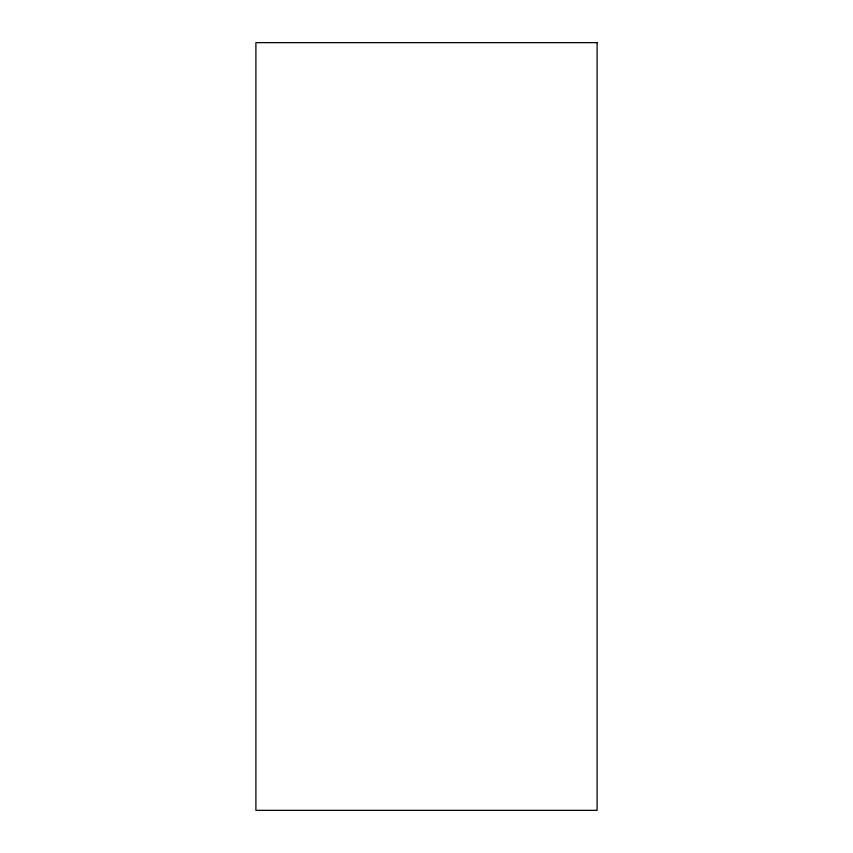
<?xml version="1.0" encoding="UTF-8"?>
<svg xmlns="http://www.w3.org/2000/svg" width="853" height="853" viewBox="0 0 853 853"><rect width="100%" height="100%" fill="white"/><g stroke="black" fill="none" stroke-linecap="round" stroke-linejoin="round"><path stroke-width="1.28" d="M597.1 42.65L255.9 42.65L255.9 810.35L597.1 810.35L597.1 42.65"/></g></svg>
